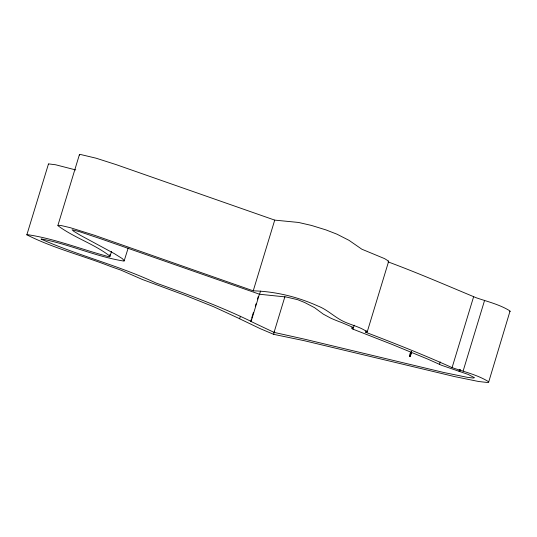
<?xml version="1.0" encoding="UTF-8"?>
<svg xmlns="http://www.w3.org/2000/svg" width="537" height="537" viewBox="0 0 537 537"><rect width="100%" height="100%" fill="white"/><g stroke="black" fill="none" stroke-linecap="round" stroke-linejoin="round"><path stroke-width="0.81" d="M387.949 261.828C417.833 272.91 447.133 285.65 476.52 297.867C487.824 301.72 499.9 304.586 510.069 310.997L488.663 382.116L487.515 382.492L478.715 381.518L454.725 376.618L304.083 340.659L273.628 334.329L260.109 328.604L239.636 318.79L240.408 316.28M239.65 318.73L213.511 306.674L185.218 295.357L142.412 279.502L121.134 270.212L110.494 266.433C82.839 255.605 53.304 248.228 26.85 234.823L48.505 163.872L55.694 164.785L75.717 169.94M26.85 234.823L27.025 234.588C55.056 238.683 81.886 249.624 109.266 256.8L110.045 256.23C94.223 243.912 74.254 237.784 58.164 225.849L57.922 225.359L79.409 154.643L80.664 154.522L96.076 158.193L116.066 164.59L274.722 220.116L298.512 222.446L311.48 225.439L325.999 229.923L336.9 234.159L349.016 240.334L361.844 249.208L384.606 258.639L388.701 261.19L367.214 331.913L365.684 332.249L366.167 330.664M109.266 256.8L109.991 254.417M110.045 256.23L111.488 251.464M259.331 294.397L251.128 321.415C220.324 306.459 188.151 294.518 155.938 282.992C118.778 265.513 78.483 255.719 41.047 239.086L41.322 238.958C69.38 244.201 96.036 256.673 124.087 261.116L128.182 248.034M57.922 225.359L60.661 225.426L70.179 227.654L94.579 235.307L253.236 290.832L274.722 220.116M124.316 260.747L122.228 258.552L114.415 253.672L80.261 235.226L73.636 231.212L72.079 229.749L79.409 231.648L101.171 238.931L259.579 294.256L286.382 297.028L297.693 299.7L304.707 302.532L314.528 307.654L323.287 314.132L330.752 318.146A48.968 4.014 16.9 0 0 341.955 322.677L352.668 327.221L352.97 327.657L351.326 327.979L352.99 329.161L392.211 344.479L428.002 359.206L441.508 365.267L468.11 374.403L474.493 377.699L473.131 378.035L467.217 377.303L443.924 372.524L304.768 339.223L274.051 332.383L250.698 321.334L251.182 319.743M251.665 318.152L253.357 312.594M255.29 306.238L256.015 303.848M257.458 299.082L258.183 296.699M259.579 294.256L260.546 291.081M274.051 332.383L284.919 296.632M273.628 334.329L274.353 331.947M352.99 329.161L354.198 325.187M411.57 351.681C411.006 357.105 407.872 358.676 410.63 352.158M410.026 356.427L411.47 351.661M439.528 364.381L440.219 361.931M488.663 382.116L488.583 381.713C477.487 374.786 464.357 371.899 452.087 367.617L473.574 296.894M459.014 371.154L459.497 369.563M459.652 371.309L460.135 369.718M459.779 371.282L460.263 369.691M463.129 371.033L484.609 300.317M509.781 311.648L510.15 311.393M388.291 261.432L388.701 261.19M409.375 356.132L410.12 356.447M253.236 290.832C275.488 291.463 297.458 296.813 317.729 305.942C327.268 309.54 334.376 317.025 343.418 321.381C351.185 325.127 360.253 326.852 367.214 331.913M250.698 321.334L251.128 321.415M365.684 332.249C394.735 343.385 423.733 354.809 452.087 367.617M48.337 164.107L48.578 164.443M79.409 154.643L79.651 155.133"/></g></svg>
